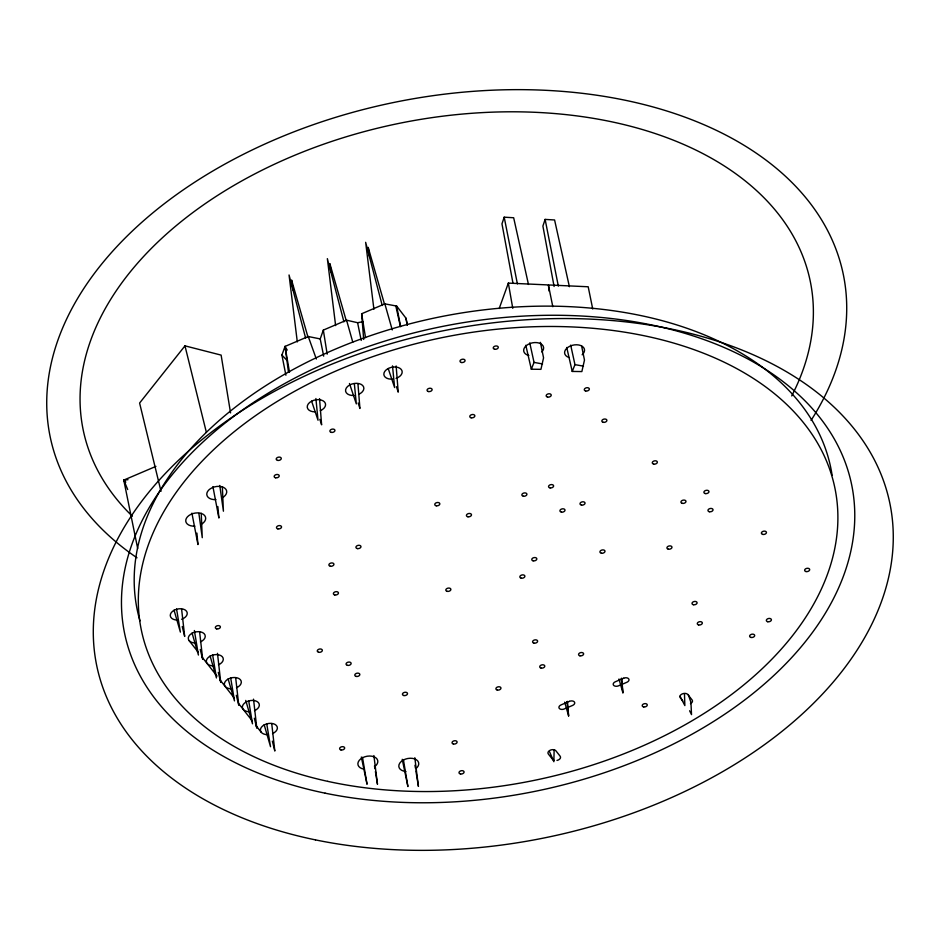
<?xml version="1.0" encoding="UTF-8"?>
<svg xmlns="http://www.w3.org/2000/svg" width="940" height="940" viewBox="0 0 940 940"><rect width="100%" height="100%" fill="white"/><g stroke="black" fill="none" stroke-linecap="round" stroke-linejoin="round"><path stroke-width="1.41" d="M554.13 749.909L553.86 761.706L549.606 751.836M525.801 345.262L531.312 369.209L540.935 369.338L543.555 357.846L540.406 342.36M566.738 347.483L572.237 371.441L581.86 371.57L584.48 360.067L581.613 345.99M528.468 284.468L513.663 217.751L504.204 217.187L501.972 223.838L512.899 282.834M569.393 286.7L554.588 219.972L545.13 219.408L542.897 226.058L554.095 286.5M323.689 356.154L320.211 338.917L323.337 330.093L346.566 320.188L357.599 322.714L363.005 321.703M499.187 308.543L508.34 283.105L588.193 286.771L592.729 309.002M285.901 375.224L281.906 355.062L285.043 346.425L308.261 336.52L320.211 338.917M531.312 369.209L534.038 362.405L529.761 342.9M572.237 371.441L574.963 364.626L570.686 345.121M230.559 412.907L221.123 355.109L184.969 345.849L139.602 403.048L160.999 491.326M363.698 339.446L361.642 313.76L384.86 303.867L396.656 306.064L405.963 318.178L407.408 324.993M137.698 548.549L123.775 480.093L155.934 466.381M127.699 489.529L123.775 480.093L128.005 479.694M574.963 364.626L583.481 366.165M534.038 362.405L542.545 363.945M123.775 480.093L125.819 482.138M281.906 355.062L286.888 360.29M682.851 701.005L680.302 697.762A4.218 2.691 -11.5 0 1 682.287 693.896A4.218 2.691 -11.5 0 1 687.833 694.543L692.099 699.959A4.218 2.691 -11.5 0 1 690.465 703.649M189.093 640.587L198.105 652.043M201.712 656.625L217.034 676.107M219.737 679.55L234.166 697.88M238.666 703.614L252.19 720.804M255.797 725.386L261.203 732.272M288.486 372.216L285.043 346.425L287.217 350.068M680.043 696.235L684.861 705.587L684.473 694.12M689.607 710.758L691.523 714.623L690.935 702.391L688.268 694.531M308.261 336.52L316.334 359.021M388.22 368.527L394.624 387.586L392.497 365.872M349.469 383.497L356.331 403.906L354.345 383.649M311.622 401.18L318.026 420.239L315.899 398.525M396.457 386.693L398.219 392.156L396.139 365.965M358.152 403.013L359.926 408.477L357.952 383.743M319.859 419.346L321.621 424.81L319.541 398.619M264.175 724.728L270.532 746.712L266.713 723.647M245.751 700.429L252.496 723.8L248.689 700.723M228.114 678.88L234.471 700.876L230.664 677.799M210.09 655.967L216.447 677.952L212.628 654.875M192.066 633.043L198.422 655.039L194.368 630.517M174.041 610.119L180.386 632.115L176.579 609.038M384.566 304.407L368.174 247.349L369.667 257.442M346.261 320.728L329.881 263.67L331.162 272.33M307.968 337.061L291.576 280.002L293.068 290.096M618.966 678.997L622.903 692.792L621.751 678.269M564.682 702.133L568.618 715.928L567.455 701.405M384.86 303.867L392.25 329.928M346.566 320.188L352.782 342.148M382.239 305.5L365.648 242.32L373.909 309.26M343.934 321.832L327.355 258.641L335.615 325.581M305.641 338.153L289.05 274.974L297.31 341.913M184.969 345.849L206.4 432.482M272.365 741.155L274.821 751.036L271.719 723.542M254.341 718.231L256.796 728.124L253.53 699.172M236.316 695.306L238.772 705.2L235.67 677.705M218.28 672.382L220.736 682.275L217.481 653.335M200.255 649.47L202.711 659.363L199.609 631.856M182.231 626.545L184.687 636.439L181.584 608.944M395.904 306.381L400.405 326.438M402.238 759.297L407.913 786.58L403.389 759.626M361.336 757.029L367.035 784.254L362.488 757.346M552.814 306.698L548.455 285.29L549.077 291.083M357.599 322.714L361.219 340.456M545.13 219.408L558.325 286.089M504.204 217.187L517.388 283.868M396.656 306.064L400.628 326.673M191.913 513.146L197.964 544.566L196.895 533.086M212.91 486.615L218.903 518.022L217.845 506.554M405.963 318.178L407.208 325.087M508.34 283.105L512.77 308.32M285.043 346.425L289.497 372.205M361.642 313.76L365.531 337.613M414.963 765.242L415.421 768.062M415.88 770.882L418.429 786.404L414.81 757.734M374.484 765.889L374.943 768.709M375.401 771.54L377.481 784.254L373.885 755.548M323.337 330.093L327.167 354.169M219.772 485.463L223.426 511.207L222.345 486.779M198.88 513.381L202.264 537.692L201.242 513.287M621.258 678.422L622.903 692.792M566.973 701.569L568.618 715.928M136.993 557.808A404.788 258.559 -11.5 0 1 149.249 215.859A404.788 258.559 -11.5 0 1 665.543 110.603A404.788 258.559 -11.5 0 1 811.056 420.403M132.375 516.272A371.053 237.021 -11.5 0 1 410.968 121.072A371.053 237.021 -11.5 0 1 791.715 395.928M139.978 620.87A353.969 226.105 -11.5 0 1 435.42 317.814A353.969 226.105 -11.5 0 1 832.135 475.429M556.985 760.448A4.218 2.691 -11.5 0 0 560.146 756.207L555.893 750.802A4.218 2.691 -11.5 0 0 550.346 750.144A4.218 2.691 -11.5 0 0 548.349 754.009L552.603 759.426A4.218 2.691 -11.5 0 0 554.224 760.413M267.63 734.634A8.601 5.499 -11.5 0 1 261.344 727.337A8.601 5.499 -11.5 0 1 275.009 724.399A8.601 5.499 -11.5 0 1 272.518 733.588M249.605 711.721A8.601 5.499 -11.5 0 1 243.307 704.413A8.601 5.499 -11.5 0 1 256.984 701.487A8.601 5.499 -11.5 0 1 254.482 710.664M231.569 688.797A8.601 5.499 -11.5 0 1 225.283 681.488A8.601 5.499 -11.5 0 1 238.96 678.562A8.601 5.499 -11.5 0 1 236.457 687.751M213.545 665.873A8.601 5.499 -11.5 0 1 207.258 658.576A8.601 5.499 -11.5 0 1 220.924 655.638A8.601 5.499 -11.5 0 1 218.433 664.827M196.354 642.913A8.601 5.499 -11.5 0 1 188.987 636.004A8.601 5.499 -11.5 0 1 202.699 632.62A8.601 5.499 -11.5 0 1 200.396 641.902M177.496 620.036A8.601 5.499 -11.5 0 1 171.339 612.551A8.601 5.499 -11.5 0 1 185.251 610.025A8.601 5.499 -11.5 0 1 181.608 619.284M528.832 355.485A10.105 6.463 -11.5 0 1 525.061 346.86A10.105 6.463 -11.5 0 1 539.055 343.053A10.105 6.463 -11.5 0 1 541.851 351.948M568.876 357.459A10.105 6.463 -11.5 0 1 566.573 348.446A10.105 6.463 -11.5 0 1 580.838 345.579A10.105 6.463 -11.5 0 1 582.142 354.779M392.544 379.114A9.271 5.922 -11.5 0 1 384.73 371.476A9.271 5.922 -11.5 0 1 399.817 368.245A9.271 5.922 -11.5 0 1 396.081 378.362M354.239 395.446A9.271 5.922 -11.5 0 1 346.308 387.997A9.271 5.922 -11.5 0 1 361.089 384.343A9.271 5.922 -11.5 0 1 358.61 394.365M315.041 411.826A9.271 5.922 -11.5 0 1 308.261 403.941A9.271 5.922 -11.5 0 1 323.007 400.781A9.271 5.922 -11.5 0 1 320.305 410.698M405.892 771.482A10.105 6.463 -11.5 0 1 399.864 762.998A10.105 6.463 -11.5 0 1 414.763 758.944A10.105 6.463 -11.5 0 1 415.621 768.838M363.98 769.143A10.105 6.463 -11.5 0 1 359.268 760.331A10.105 6.463 -11.5 0 1 374.108 756.829A10.105 6.463 -11.5 0 1 374.684 766.617M194.886 526.13A10.105 6.463 -11.5 0 1 186.379 518.304A10.105 6.463 -11.5 0 1 201.701 513.581A10.105 6.463 -11.5 0 1 201.759 524.015M215.918 499.61A10.105 6.463 -11.5 0 1 207.54 491.561A10.105 6.463 -11.5 0 1 223.274 487.272A10.105 6.463 -11.5 0 1 221.922 497.977M569.37 701.369L561.074 704.906A3.795 2.421 -11.5 0 0 559.277 708.384A3.795 2.421 -11.5 0 0 564.27 708.971L572.566 705.435A3.795 2.421 -11.5 0 0 574.364 701.957A3.795 2.421 -11.5 0 0 569.37 701.369M623.655 678.222L615.359 681.759A3.795 2.421 -11.5 0 0 613.561 685.236A3.795 2.421 -11.5 0 0 618.555 685.824L626.851 682.287A3.795 2.421 -11.5 0 0 628.649 678.809A3.795 2.421 -11.5 0 0 623.655 678.222M315.476 839.89A404.788 258.559 -11.5 0 0 892.483 520.701A404.788 258.559 -11.5 0 0 271.895 392.744A404.788 258.559 -11.5 0 0 315.476 839.89M325.111 793.172A371.053 237.021 -11.5 0 0 854.049 500.585A371.053 237.021 -11.5 0 0 285.173 383.285A371.053 237.021 -11.5 0 0 325.111 793.172M327.707 781.352A353.969 226.105 -11.5 0 0 837.505 506.836A353.969 226.105 -11.5 0 0 299.12 388.855A353.969 226.105 -11.5 0 0 327.707 781.352M668.281 549.172A2.573 1.645 -11.5 0 0 671.982 547.186A2.573 1.645 -11.5 0 0 668.07 546.328A2.573 1.645 -11.5 0 0 668.281 549.172M653.641 464.09A2.573 1.645 -11.5 0 0 657.354 462.092A2.573 1.645 -11.5 0 0 653.441 461.235A2.573 1.645 -11.5 0 0 653.641 464.09M331.421 432.4A2.573 1.645 -11.5 0 0 334.934 430.25A2.573 1.645 -11.5 0 0 330.868 429.615A2.573 1.645 -11.5 0 0 331.421 432.4M330.422 566.256A2.573 1.645 -11.5 0 0 333.923 564.106A2.573 1.645 -11.5 0 0 329.87 563.471A2.573 1.645 -11.5 0 0 330.422 566.256M347.436 665.356A2.573 1.645 -11.5 0 0 351.137 663.358A2.573 1.645 -11.5 0 0 347.224 662.5A2.573 1.645 -11.5 0 0 347.436 665.356M471.152 417.795A2.573 1.645 -11.5 0 0 474.853 415.797A2.573 1.645 -11.5 0 0 470.94 414.94A2.573 1.645 -11.5 0 0 471.152 417.795M277.852 528.879A2.573 1.645 -11.5 0 0 281.554 526.882A2.573 1.645 -11.5 0 0 277.641 526.024A2.573 1.645 -11.5 0 0 277.852 528.879M356.143 676.424A2.573 1.645 -11.5 0 0 359.844 674.438A2.573 1.645 -11.5 0 0 355.931 673.581A2.573 1.645 -11.5 0 0 356.143 676.424M460.553 773.996A2.573 1.645 -11.5 0 0 464.066 771.834A2.573 1.645 -11.5 0 0 460.001 771.2A2.573 1.645 -11.5 0 0 460.553 773.996M643.747 706.939A2.573 1.645 -11.5 0 0 647.261 704.789A2.573 1.645 -11.5 0 0 643.195 704.154A2.573 1.645 -11.5 0 0 643.747 706.939M762.74 534.413A2.573 1.645 -11.5 0 0 766.452 532.428A2.573 1.645 -11.5 0 0 762.54 531.57A2.573 1.645 -11.5 0 0 762.74 534.413M767.71 621.728A2.573 1.645 -11.5 0 0 771.411 619.73A2.573 1.645 -11.5 0 0 767.498 618.873A2.573 1.645 -11.5 0 0 767.71 621.728M698.632 624.936A2.573 1.645 -11.5 0 0 702.345 622.95A2.573 1.645 -11.5 0 0 698.432 622.092A2.573 1.645 -11.5 0 0 698.632 624.936M541.087 668.082A2.573 1.645 -11.5 0 0 544.789 666.084A2.573 1.645 -11.5 0 0 540.876 665.226A2.573 1.645 -11.5 0 0 541.087 668.082M750.978 637.449A2.573 1.645 -11.5 0 0 754.691 635.452A2.573 1.645 -11.5 0 0 750.778 634.594A2.573 1.645 -11.5 0 0 750.978 637.449M497.272 690.054A2.573 1.645 -11.5 0 0 500.973 688.057A2.573 1.645 -11.5 0 0 497.06 687.199A2.573 1.645 -11.5 0 0 497.272 690.054M453.409 744.01A2.573 1.645 -11.5 0 0 457.11 742.013A2.573 1.645 -11.5 0 0 453.197 741.167A2.573 1.645 -11.5 0 0 453.409 744.01M467.967 516.8A2.573 1.645 -11.5 0 0 471.481 514.638A2.573 1.645 -11.5 0 0 467.415 514.004A2.573 1.645 -11.5 0 0 467.967 516.8M461.552 362.523A2.573 1.645 -11.5 0 0 465.053 360.361A2.573 1.645 -11.5 0 0 461 359.726A2.573 1.645 -11.5 0 0 461.552 362.523M216.694 628.884A2.573 1.645 -11.5 0 0 220.395 626.898A2.573 1.645 -11.5 0 0 216.482 626.04A2.573 1.645 -11.5 0 0 216.694 628.884M334.757 594.949A2.573 1.645 -11.5 0 0 338.459 592.952A2.573 1.645 -11.5 0 0 334.546 592.094A2.573 1.645 -11.5 0 0 334.757 594.949M805.98 571.555A2.573 1.645 -11.5 0 0 809.693 569.57A2.573 1.645 -11.5 0 0 805.78 568.712A2.573 1.645 -11.5 0 0 805.98 571.555M693.379 604.726A2.573 1.645 -11.5 0 0 697.092 602.728A2.573 1.645 -11.5 0 0 693.18 601.87A2.573 1.645 -11.5 0 0 693.379 604.726M579.933 655.814A2.573 1.645 -11.5 0 0 583.634 653.817A2.573 1.645 -11.5 0 0 579.721 652.959A2.573 1.645 -11.5 0 0 579.933 655.814M277.57 460.389A2.573 1.645 -11.5 0 0 281.283 458.391A2.573 1.645 -11.5 0 0 277.37 457.533A2.573 1.645 -11.5 0 0 277.57 460.389M585.655 390.993A2.573 1.645 -11.5 0 0 589.356 388.995A2.573 1.645 -11.5 0 0 585.444 388.138A2.573 1.645 -11.5 0 0 585.655 390.993M494.769 349.281A2.573 1.645 -11.5 0 0 498.271 347.13A2.573 1.645 -11.5 0 0 494.217 346.496A2.573 1.645 -11.5 0 0 494.769 349.281M428.417 391.534A2.573 1.645 -11.5 0 0 432.13 389.536A2.573 1.645 -11.5 0 0 428.217 388.678A2.573 1.645 -11.5 0 0 428.417 391.534M436.313 505.814A2.573 1.645 -11.5 0 0 439.814 503.652A2.573 1.645 -11.5 0 0 435.761 503.018A2.573 1.645 -11.5 0 0 436.313 505.814M357.459 548.607A2.573 1.645 -11.5 0 0 360.96 546.457A2.573 1.645 -11.5 0 0 356.906 545.823A2.573 1.645 -11.5 0 0 357.459 548.607M275.538 477.779A2.573 1.645 -11.5 0 0 279.239 475.781A2.573 1.645 -11.5 0 0 275.326 474.923A2.573 1.645 -11.5 0 0 275.538 477.779M403.812 695.541A2.573 1.645 -11.5 0 0 407.514 693.544A2.573 1.645 -11.5 0 0 403.613 692.686A2.573 1.645 -11.5 0 0 403.812 695.541M340.973 749.944A2.573 1.645 -11.5 0 0 344.674 747.958A2.573 1.645 -11.5 0 0 340.762 747.1A2.573 1.645 -11.5 0 0 340.973 749.944M533.133 560.827A2.573 1.645 -11.5 0 0 536.834 558.842A2.573 1.645 -11.5 0 0 532.921 557.984A2.573 1.645 -11.5 0 0 533.133 560.827M561.474 512.135A2.573 1.645 -11.5 0 0 564.987 509.974A2.573 1.645 -11.5 0 0 560.922 509.339A2.573 1.645 -11.5 0 0 561.474 512.135M581.531 505.109A2.573 1.645 -11.5 0 0 585.033 502.959A2.573 1.645 -11.5 0 0 580.979 502.324A2.573 1.645 -11.5 0 0 581.531 505.109M550.1 487.907A2.573 1.645 -11.5 0 0 553.601 485.757A2.573 1.645 -11.5 0 0 549.548 485.111A2.573 1.645 -11.5 0 0 550.1 487.907M523.392 496.226A2.573 1.645 -11.5 0 0 526.905 494.076A2.573 1.645 -11.5 0 0 522.84 493.441A2.573 1.645 -11.5 0 0 523.392 496.226M682.287 503.358A2.573 1.645 -11.5 0 0 685.989 501.373A2.573 1.645 -11.5 0 0 682.076 500.515A2.573 1.645 -11.5 0 0 682.287 503.358M705.27 493.571A2.573 1.645 -11.5 0 0 708.971 491.573A2.573 1.645 -11.5 0 0 705.059 490.715A2.573 1.645 -11.5 0 0 705.27 493.571M601.471 553.237A2.573 1.645 -11.5 0 0 604.984 551.075A2.573 1.645 -11.5 0 0 600.918 550.441A2.573 1.645 -11.5 0 0 601.471 553.237M521.195 578.159A2.573 1.645 -11.5 0 0 524.896 576.173A2.573 1.645 -11.5 0 0 520.983 575.315A2.573 1.645 -11.5 0 0 521.195 578.159M547.538 397.068A2.573 1.645 -11.5 0 0 551.24 395.07A2.573 1.645 -11.5 0 0 547.327 394.213A2.573 1.645 -11.5 0 0 547.538 397.068M533.932 643.125A2.573 1.645 -11.5 0 0 537.633 641.139A2.573 1.645 -11.5 0 0 533.72 640.281A2.573 1.645 -11.5 0 0 533.932 643.125M447.181 591.354A2.573 1.645 -11.5 0 0 450.883 589.356A2.573 1.645 -11.5 0 0 446.97 588.499A2.573 1.645 -11.5 0 0 447.181 591.354M318.637 652.278A2.573 1.645 -11.5 0 0 322.349 650.28A2.573 1.645 -11.5 0 0 318.437 649.423A2.573 1.645 -11.5 0 0 318.637 652.278M709.324 511.736A2.573 1.645 -11.5 0 0 713.037 509.738A2.573 1.645 -11.5 0 0 709.124 508.881A2.573 1.645 -11.5 0 0 709.324 511.736M603.198 422.307A2.573 1.645 -11.5 0 0 606.899 420.309A2.573 1.645 -11.5 0 0 602.986 419.463A2.573 1.645 -11.5 0 0 603.198 422.307"/></g></svg>
